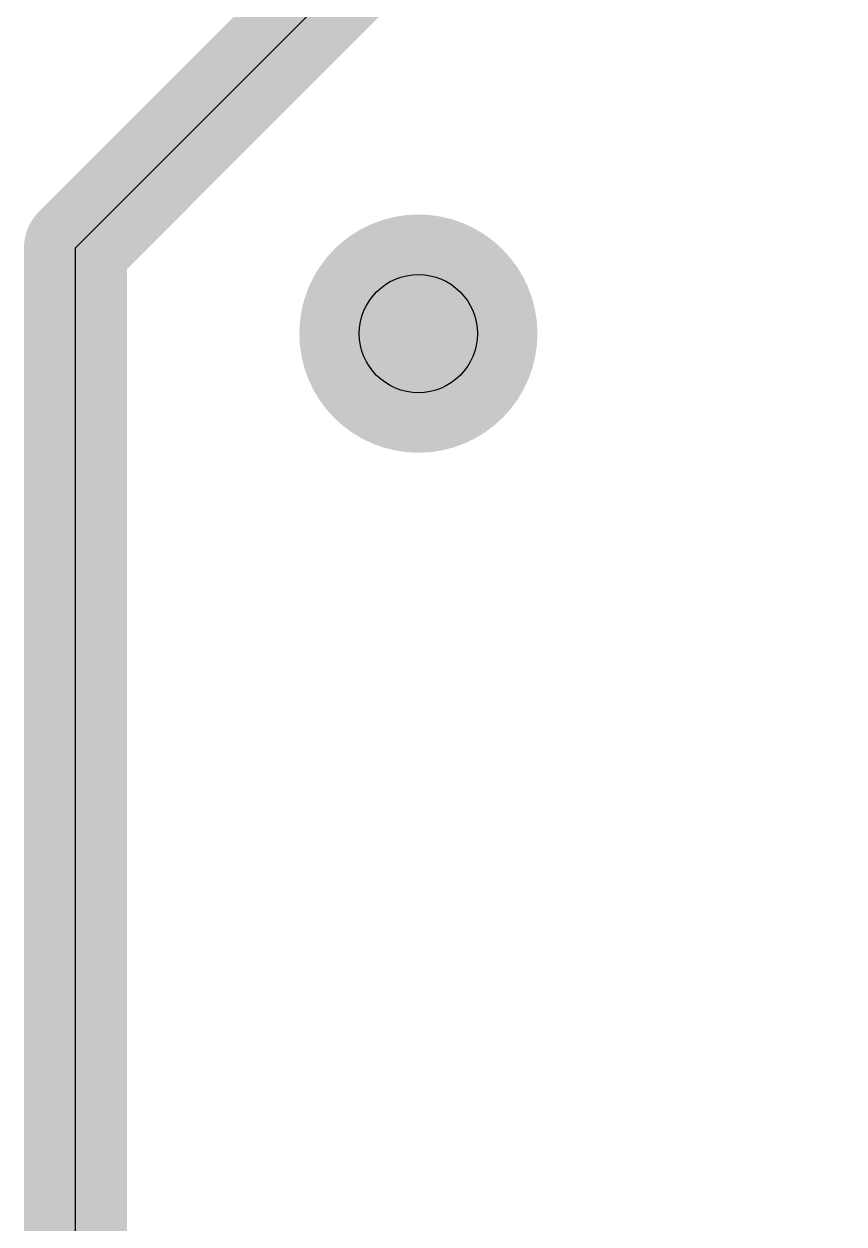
# Model space of a CAD drawing. Extents: x 40.2 to 61.4, y 22.5 to 56.
# Drawn here: x 40.234 to 42.663, y 48.925 to 52.479 of the extents above; entities that cross this region are included whole.
import ezdxf

# ---------------------------------------------------------------- set-up
doc = ezdxf.new("R2010")
doc.units = 0
for name, color, linetype in [('1', 12, 'CONTINUOUS'), ('16', 132, 'CONTINUOUS'), ('18', 122, 'CONTINUOUS'), ('20', 31, 'CONTINUOUS'), ('44', 251, 'CONTINUOUS')]:
    doc.layers.add(name, color=color, linetype=linetype)

# ---------------------------------------------------------------- blocks, each defined once
blk = doc.blocks.new('ROUNDV')
at = {"const_width": 0.5}
blk.add_lwpolyline([(0, -0.25, 1), (0, 0.25, 1), (0, -0.25)], format="xyb", dxfattribs=at)

msp = doc.modelspace()

# ---------------------------------------------------------------- linework, layer by layer
at = {"layer": '1', "const_width": 0.3048}
for points in [[(40.386, 51.816), (44.45, 55.88)], [(40.386, 29.21), (40.386, 51.816)]]:
    msp.add_lwpolyline(points, dxfattribs=at)
at = {"layer": '1', "const_width": 0.1524}
for points in [[(40.4622, 51.816, 1), (40.3098, 51.816)], [(40.3321, 51.8699, 1), (40.4399, 51.7621)]]:
    msp.add_lwpolyline(points, format="xyb", dxfattribs=at)
at = {"layer": '16', "const_width": 0.3048}
for points in [[(40.386, 51.816), (44.45, 55.88)], [(40.386, 29.21), (40.386, 51.816)]]:
    msp.add_lwpolyline(points, dxfattribs=at)
at = {"layer": '16', "const_width": 0.1524}
for points in [[(40.4622, 51.816, 1), (40.3098, 51.816)], [(40.3321, 51.8699, 1), (40.4399, 51.7621)]]:
    msp.add_lwpolyline(points, format="xyb", dxfattribs=at)
at = {"layer": '20'}
for p, q in [((40.386, 51.816), (44.45, 55.88)), ((40.386, 29.21), (40.386, 51.816))]:
    msp.add_line(p, q, dxfattribs=at)
at = {"layer": '44'}
msp.add_circle((41.402, 51.562), 0.175, dxfattribs=at)

# ---------------------------------------------------------------- block references
at = {"layer": '18', "xscale": 0.7056, "yscale": 0.7056}
msp.add_blockref('ROUNDV', (41.402, 51.562), dxfattribs=at)
msp.add_blockref('ROUNDV', (41.402, 51.562), dxfattribs=at)

doc.saveas('drawing.dxf')
